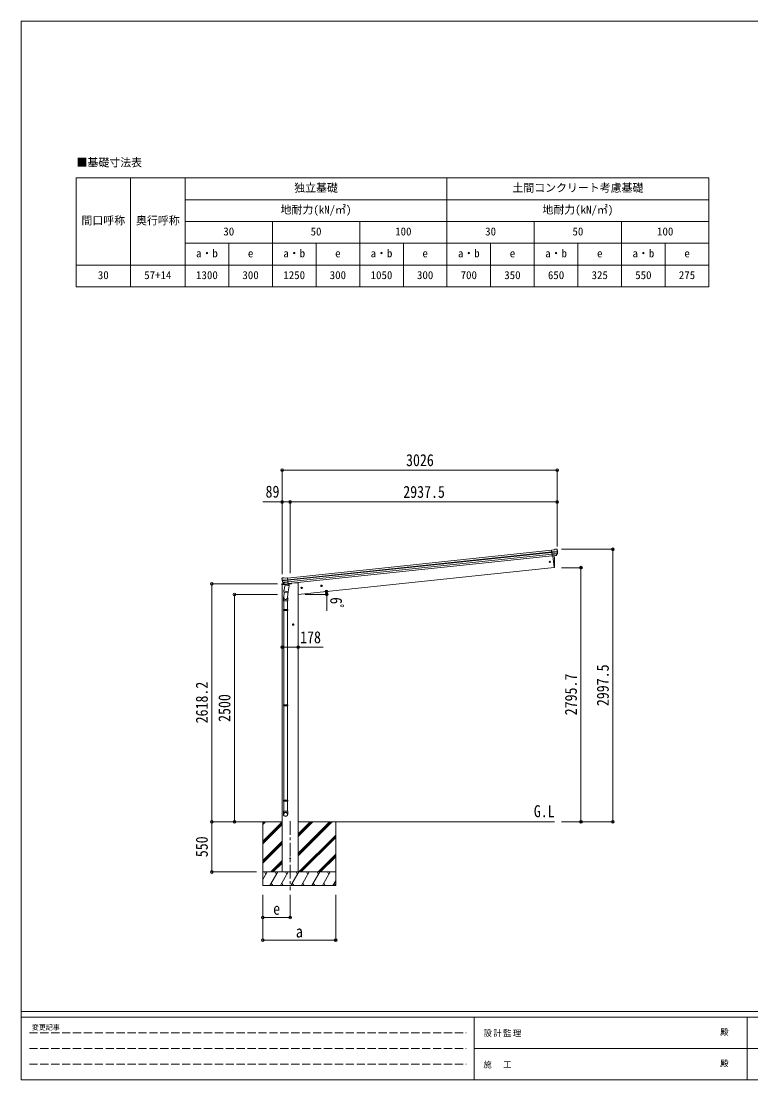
# Model space of a CAD drawing. Units: millimetres at full size, sheet at 1:30. Extents: x -8432 to 8432, y -5820 to 5820.
# Drawn here: x -8432 to -407, y -5820 to 5820 of the extents above; entities that cross this region are included whole.
import ezdxf
from ezdxf.enums import TextEntityAlignment as Align

# ---------------------------------------------------------------- set-up
doc = ezdxf.new("R2010")
doc.units = ezdxf.units.MM
doc.header["$LTSCALE"] = 30
doc.header["$PDMODE"] = 32
doc.header["$PDSIZE"] = 30
doc.linetypes.add('CHAIN1', pattern=[8, 5, -1, 1, -1])
doc.linetypes.add('DASHED3', pattern=[4, 3, -1])
for name, color, linetype, lineweight in [('0-0_0', 7, 'Continuous', 9), ('0-1_本体', 5, 'CHAIN1', 9), ('0-3_ELV2', 4, 'Continuous', 9), ('0-6_OTH_LINE', 6, 'Continuous', 9), ('0-9_OUTLINE', 7, 'Continuous', 9), ('0-F_PARTS1', 6, 'Continuous', 9), ('8-0', 7, 'Continuous', 18), ('F-0_240', 7, 'Continuous', 9)]:
    doc.layers.add(name, color=color, linetype=linetype, lineweight=lineweight)
doc.layers.add('0-7_SHAPE', color=7, linetype='Continuous')
doc.styles.add('ＭＳ ゴシック', font='')
doc.styles.get('ＭＳ ゴシック').set_extended_font_data('MS Gothic')

msp = doc.modelspace()

# ---------------------------------------------------------------- linework, layer by layer
at = {"layer": '0-0_0'}
for p, q in [((-6013.2, -2984.66), (-5562.06, -2984.66)), ((-5773.06, -2984.66), (-5773.06, -3684.65)), ((-5773.06, -3012.04), (-5745.68, -2984.66)), ((-5773.06, -2997.89), (-5759.82, -2984.66)), ((-5773.06, -3195.88), (-5562.06, -2984.89)), ((-5773.06, -3210.03), (-5562.06, -2999.03)), ((-5773.06, -3224.17), (-5562.06, -3013.17)), ((-5384.06, -3355.67), (-5013.05, -2984.66)), ((-5384.06, -3327.38), (-5041.33, -2984.66)), ((-5384.06, -3341.52), (-5027.19, -2984.66)), ((-5384.06, -3143.54), (-5225.18, -2984.66)), ((-5384.06, -3129.39), (-5239.32, -2984.66)), ((-5384.06, -3115.25), (-5253.46, -2984.66)), ((-5384.06, -2984.66), (-2566.61, -2984.66)), ((-4973.06, -2984.66), (-4973.06, -3684.65)), ((-5379.2, -3534.66), (-4973.06, -3128.52)), ((-5365.06, -3534.66), (-4973.06, -3142.66)), ((-5773.06, -3408.01), (-5562.06, -3197.02)), ((-5773.06, -3422.16), (-5562.06, -3211.16)), ((-5773.06, -3436.3), (-5562.06, -3225.3)), ((-5350.92, -3534.66), (-4973.06, -3156.8)), ((-5167.07, -3534.66), (-4973.06, -3340.65)), ((-5152.93, -3534.66), (-4973.06, -3354.79)), ((-5138.78, -3534.66), (-4973.06, -3368.93)), ((-5687.57, -3534.66), (-5562.06, -3409.15)), ((-5673.43, -3534.66), (-5562.06, -3423.29)), ((-5659.28, -3534.66), (-5562.06, -3437.43)), ((-5773.06, -3618.49), (-5724.66, -3534.65)), ((-4973.06, -3534.66), (-5773.06, -3534.66)), ((-5739.66, -3560.64), (-5754.66, -3534.65)), ((-5695.79, -3684.65), (-5609.19, -3534.65)), ((-5624.19, -3560.64), (-5639.19, -3534.66)), ((-5580.32, -3684.65), (-5493.72, -3534.66)), ((-5508.72, -3560.64), (-5523.72, -3534.65)), ((-5464.85, -3684.65), (-5378.25, -3534.66)), ((-5393.25, -3560.64), (-5408.25, -3534.65)), ((-5349.38, -3684.65), (-5262.78, -3534.66)), ((-5277.78, -3560.64), (-5292.78, -3534.65)), ((-5233.91, -3684.65), (-5147.31, -3534.66)), ((-5177.31, -3534.66), (-5162.31, -3560.64)), ((-5118.44, -3684.65), (-5031.84, -3534.66)), ((-5046.84, -3560.64), (-5061.84, -3534.65)), ((-5773.06, -3684.65), (-4973.06, -3684.65)), ((-5680.8, -3658.68), (-5665.8, -3684.65)), ((-5565.32, -3658.67), (-5550.32, -3684.65)), ((-5449.85, -3658.67), (-5434.86, -3684.65)), ((-5334.38, -3658.68), (-5319.39, -3684.65)), ((-5218.91, -3658.68), (-5203.92, -3684.65)), ((-5103.44, -3658.68), (-5088.45, -3684.65)), ((-5002.97, -3684.65), (-4973.06, -3632.84)), ((-4987.97, -3658.68), (-4973.06, -3684.51))]:
    msp.add_line(p, q, dxfattribs=at)
at = {"layer": '0-1_本体'}
msp.add_line((-5473.06, -2975.67), (-5473.06, -3734.87), dxfattribs=at)
at = {"layer": '0-3_ELV2'}
for p, q in [((-5502.15, -302.65), (-2597.99, 2.59)), ((-2571.68, 7.37), (-2598.2, 4.58)), ((-2591.42, -59.97), (-2598.2, 4.58)), ((-2571.68, 7.37), (-2560.08, 14.34)), ((-2558.85, 14.75), (-2545.36, 16.17)), ((-2541.7, 15.08), (-2541.7, 15.08)), ((-2541.7, 15.08), (-2536.52, 10.88)), ((-2535.13, 7.19), (-2535.44, 9.04)), ((-5500.17, -321.55), (-2596.01, -16.31)), ((-5499.74, -325.72), (-2595.57, -20.48)), ((-5497.64, -345.58), (-2593.48, -40.34)), ((-2591.72, -57.08), (-5495.88, -362.32)), ((-2596.04, -15.95), (-2536.31, -9.67)), ((-2535.83, -15.54), (-2595.43, -21.8)), ((-2536.66, -32.3), (-2593.7, -38.29)), ((-2538.05, -36.96), (-2593.23, -42.75)), ((-2548.06, -55.19), (-2591.44, -59.75)), ((-2591.42, -59.97), (-2581.47, -58.93)), ((-2584.53, -59.25), (-2571.15, -186.64)), ((-2581.47, -58.93), (-2581.2, -58.99)), ((-2581.2, -58.99), (-2555.87, -56.33)), ((-2555.87, -56.33), (-2555.61, -56.21)), ((-2555.61, -56.21), (-2547.92, -55.4)), ((-2546.61, -53.53), (-2537.16, -35.23)), ((-2545.56, -53.96), (-2535.44, -35.7)), ((-2571.15, -186.64), (-5384.06, -482.29)), ((-2571.15, -186.64), (-2569.09, -186.35)), ((-5564.6, -311.22), (-5564.68, -309.35)), ((-5563.31, -306.46), (-5564.01, -307.32)), ((-5559.81, -302.14), (-5563.31, -306.46)), ((-5500.2, -321.19), (-5559.94, -327.47)), ((-5559.81, -302.14), (-5559.81, -302.14)), ((-5559.19, -333.31), (-5499.59, -327.04)), ((-5556.46, -300.31), (-5556.45, -300.31)), ((-5554.89, -349.52), (-5497.86, -343.53)), ((-5552.56, -353.79), (-5497.39, -347.99)), ((-5528.88, -303.45), (-5502.36, -300.66)), ((-5495.58, -365.21), (-5502.36, -300.66)), ((-5564.31, -369.81), (-5565.21, -376.65)), ((-5565.21, -376.65), (-5531.48, -373.1)), ((-5562.06, -3534.66), (-5562.06, -376.32)), ((-5544.8, -365.45), (-5561.65, -367.22)), ((-5541.68, -368.87), (-5555.38, -353.11)), ((-5540.74, -368.23), (-5553.79, -352.29)), ((-5531.38, -368.98), (-5539.07, -369.79)), ((-5538.98, -369.55), (-5495.6, -364.99)), ((-5538.23, -369.79), (-5536.66, -369.62)), ((-5536.66, -369.62), (-5499.12, -365.68)), ((-5531.11, -369.04), (-5531.38, -368.98)), ((-5505.78, -366.38), (-5531.11, -369.04)), ((-5505.52, -366.26), (-5505.78, -366.38)), ((-5495.58, -365.21), (-5505.52, -366.26)), ((-5499.12, -365.68), (-5497.56, -365.51)), ((-5491.46, -368.89), (-5462.19, -365.82)), ((-5457.33, -358.27), (-5457.76, -361.5)), ((-5426.56, -355.66), (-5457.42, -358.9)), ((-5384.06, -355.66), (-5426.56, -355.66)), ((-5384.06, -3534.66), (-5384.06, -355.66)), ((-5348.13, -403.6), (-5354.2, -408.01)), ((-5341.27, -406.65), (-5348.13, -403.6)), ((-5346.56, -418.53), (-5340.49, -414.12)), ((-5340.49, -414.12), (-5341.27, -406.65)), ((-5129.33, -380.6), (-5135.41, -385.01)), ((-5122.48, -383.65), (-5129.33, -380.6)), ((-5127.77, -395.53), (-5121.69, -391.12)), ((-5121.69, -391.12), (-5122.48, -383.65)), ((-5440.56, -806.7), (-5447.06, -810.45)), ((-5447.06, -810.45), (-5447.06, -817.96)), ((-5434.06, -810.45), (-5440.56, -806.7)), ((-5447.06, -817.96), (-5440.56, -821.71))]:
    msp.add_line(p, q, dxfattribs=at)
for points in [[(-5542.97, -298.9), (-5542.97, -298.9), (-5556.45, -300.31)], [(-5528.88, -303.45), (-5541.68, -299.04), (-5541.68, -299.04)], [(-5354.2, -408.01), (-5353.42, -415.47), (-5346.56, -418.53)], [(-5135.41, -385.01), (-5134.62, -392.48), (-5127.77, -395.53)], [(-5440.56, -821.71), (-5434.06, -817.96), (-5434.06, -810.45)]]:
    msp.add_lwpolyline(points, dxfattribs=at)
for centre, radius in [((-2617.94, -124.09), 6.5), ((-5347.35, -411.06), 8.5), ((-5347.35, -411.06), 7.7), ((-5347.35, -411.06), 6.5), ((-5128.55, -388.07), 8.5), ((-5128.55, -388.07), 7.7), ((-5128.55, -388.07), 6.5), ((-5440.56, -814.21), 8.5), ((-5440.56, -814.21), 7.7), ((-5440.56, -814.21), 6.5), ((-5473.06, -3384.66), 4.5)]:
    msp.add_circle(centre, radius, dxfattribs=at)
for centre, radius, start, end in [((-2558.54, 11.76), 3, 96.02369, 120.97631), ((-2544.84, 11.19), 5, 51.04426, 95.95574), ((-2728.68, -14.46), 192.44, 1.4271, 6.57578), ((-2736.02, -13.93), 202, 354.13916, 6), ((-3465.75, -146.43), 900, 357.63919, 5.64987), ((-2548.18, -52.51), 2.99, 285.2717, 331.00739), ((-2539.83, -33.86), 3, 332.69111, 354.20009), ((-2736.02, -13.93), 200.2, 354.20009, 359.53883), ((-2491.03, -7.56), 45.32, 182.67122, 185.64518), ((-2535.64, -16.88), 1.35, 95.1605, 97.91927), ((-2533.03, -15.32), 2.74, 179.02151, 184.43412), ((-2538.06, -34.25), 3, 331, 354.13916), ((-2569.51, -183.38), 3, 278, 357.63919), ((-5363.71, -290.11), 202, 186, 197.86084), ((-5370.77, -292.16), 192.44, 185.42422, 190.5729), ((-5604.66, -334.82), 45.32, 6.35482, 9.32878), ((-5555.93, -305.29), 5, 96.04426, 140.95574), ((-5561.97, -333.68), 2.74, 7.56588, 12.97849), ((-5559.1, -334.66), 1.35, 94.08073, 96.8395), ((-5363.71, -290.11), 200.2, 192.46117, 197.79991), ((-5542.66, -301.88), 3, 71.02369, 95.97631), ((-5561.33, -370.21), 3, 96, 172.5), ((-5553.11, -351.14), 3, 197.86084, 221), ((-5551.47, -350.39), 3, 197.79991, 219.30889), ((-5539.42, -366.9), 2.99, 220.99261, 266.7283), ((-5538.28, -369.29), 0.5, 240.73754, 276), ((-5497.61, -365.02), 0.5, 276, 311.26246), ((-5462.72, -360.85), 5, 276, 352.5)]:
    msp.add_arc(centre, radius, start, end, dxfattribs=at)
for centre, major_axis, ratio, start_param, end_param in [((-2537.39, 7.58), (-0.87, 5.91), 0.020485, 0.67143203, 1.56913061), ((-2542.78, 12.1), (5.88, -1.31), 0.24881, 0.46058498, 0.46410383), ((-2538.4, 8.55), (-2.34, 1.9), 0.995767, 3.98597162, 4.71238898), ((-2548.38, -52.21), (-0.11, 3), 0.642905, 3.24593831, 4.20392797), ((-2548.24, -52.41), (1.66, -2.51), 0.997631, 5.80419048, 5.89294842), ((-2548.31, -52.31), (3.53, -2.11), 0.650902, 5.25614477, 5.32895537), ((-2545.94, -51.96), (1.08, 3.13), 0.040856, 2.11350352, 2.14162489), ((-2733.72, -35.88), (-20.92, 199.05), 0.994373, 4.71137894, 4.7277536), ((-5561.68, -309.21), (1.9, 2.34), 0.995767, 1.57079633, 2.29721369), ((-5558.13, -304.83), (-5.48, -2.51), 0.24881, 5.81908147, 5.82260033), ((-5562.47, -310.37), (-0.38, 5.97), 0.020485, 4.7140547, 5.61175327), ((-5361.4, -312.06), (-20.92, 199.05), 0.994373, 1.55543171, 1.57180637), ((-5361.4, -312.06), (-20.92, 199.05), 0.994373, 4.71137894, 4.7277536), ((-5541.72, -366.82), (-1.71, 2.84), 0.040856, 4.14156042, 4.16968179), ((-5539.29, -366.57), (-0.51, 2.96), 0.642905, 2.07925734, 3.03724699), ((-5539.33, -366.67), (-3.02, -2.79), 0.650902, 0.95422993, 1.02704053), ((-5539.38, -366.8), (-1.1, -2.8), 0.997631, 0.39023689, 0.47899483)]:
    msp.add_ellipse(centre, major_axis=major_axis, ratio=ratio, start_param=start_param, end_param=end_param, dxfattribs=at)
at = {"layer": '0-6_OTH_LINE'}
for p, q in [((-5562.06, 882.4), (-5562.06, -258.68)), ((-5562.06, 882.4), (-2535.96, 882.4)), ((-2535.96, 882.4), (-2535.96, 45.22)), ((-5562.06, 533.4), (-5775.59, 533.4)), ((-5562.06, 533.4), (-5562.06, 45.22)), ((-5473.46, 533.4), (-5473.46, -250.51)), ((-2535.96, 533.4), (-5473.46, 533.4)), ((-2535.96, 533.4), (-2535.96, 45.22)), ((-1923.82, 12.84), (-2487.68, 12.84)), ((-1923.82, 12.84), (-1923.82, -2984.66)), ((-2274.82, -188.96), (-2487.68, -188.96)), ((-2274.82, -188.96), (-2274.82, -2984.66)), ((-6334.31, -2984.66), (-6334.31, -366.46)), ((-6334.31, -366.46), (-5612.56, -366.46)), ((-6085.31, -2984.66), (-6085.31, -484.66)), ((-6085.31, -484.66), (-5612.56, -484.66)), ((-5384.06, -1064.21), (-5562.06, -1064.21)), ((-6334.31, -2984.66), (-5843.92, -2984.66)), ((-6334.31, -3534.66), (-6334.31, -2984.66)), ((-6085.31, -2984.66), (-5843.92, -2984.66)), ((-2274.82, -2984.66), (-2487.68, -2984.66)), ((-1923.82, -2984.66), (-2487.68, -2984.66)), ((-6334.31, -3534.66), (-5843.92, -3534.66)), ((-5773.06, -4284.65), (-5773.06, -3785.65)), ((-5773.06, -4034.65), (-5773.06, -3785.65)), ((-5473.06, -4034.65), (-5473.06, -3785.65)), ((-4973.06, -4284.65), (-4973.06, -3785.65)), ((-5773.06, -4034.65), (-5473.06, -4034.65)), ((-5773.06, -4284.65), (-4973.06, -4284.65))]:
    msp.add_line(p, q, dxfattribs=at)
at = {"layer": '0-6_OTH_LINE', "lineweight": 18}
for p, q in [((-5071.91, -482.29), (-5309.7, -482.29)), ((-5071.91, -482.29), (-5071.91, -663.79)), ((-5384.06, -1064.21), (-5112.01, -1064.21))]:
    msp.add_line(p, q, dxfattribs=at)
at = {"layer": '0-6_OTH_LINE'}
msp.add_arc((-5309.7, -482.29), 237.79, 0, 7.8733, dxfattribs=at)
for p in [(-5562.06, 882.4), (-2535.96, 882.4), (-5562.06, 533.4), (-5473.46, 533.4), (-2535.96, 533.4), (-1923.82, 12.84), (-2274.82, -188.96), (-6334.31, -366.46), (-5074.15, -449.72), (-6085.31, -484.66), (-5071.91, -482.29), (-5562.06, -1064.21), (-5384.06, -1064.21), (-6334.31, -2984.66), (-6085.31, -2984.66), (-2274.82, -2984.66), (-1923.82, -2984.66), (-6334.31, -3534.66), (-5773.06, -4034.65), (-5473.06, -4034.65), (-5773.06, -4284.65), (-4973.06, -4284.65)]:
    msp.add_point(p, dxfattribs=at)
at = {"layer": '0-9_OUTLINE'}
for p, q in [((-5539.19, -459.09), (-5544.75, -514.82)), ((-5544.08, -456.05), (-5541.59, -443.81)), ((-5543.87, -457.45), (-5543.87, -457.45)), ((-5542.53, -458.41), (-5501.57, -466.75)), ((-5528.24, -378.15), (-5541.6, -443.81)), ((-5496.72, -452.94), (-5541.6, -443.81)), ((-5538.23, -369.79), (-5497.56, -365.51)), ((-5534.87, -370.09), (-5535.02, -370.82)), ((-5534.4, -371.95), (-5509.65, -381.7)), ((-5483.36, -387.28), (-5528.24, -378.15)), ((-5526.07, -375.23), (-5526.73, -378.46)), ((-5505.26, -366.71), (-5508.18, -381.06)), ((-5496.29, -450.8), (-5502.94, -518.54)), ((-5496.73, -452.94), (-5499.27, -465.41)), ((-5496.72, -452.94), (-5483.36, -387.28)), ((-5495.74, -363.63), (-5494.82, -363.82)), ((-5494.82, -363.82), (-5483.62, -380.74)), ((-5483.62, -380.74), (-5484.88, -386.97)), ((-5546.9, -551.98), (-5546.9, -517.63)), ((-5500.9, -551.98), (-5546.9, -551.98)), ((-5544.9, -551.98), (-5544.9, -648.72)), ((-5502.9, -551.98), (-5502.9, -648.72)), ((-5500.9, -517.32), (-5500.9, -551.98)), ((-5546.9, -650.72), (-5545.9, -648.72)), ((-5500.9, -650.72), (-5546.9, -650.72)), ((-5500.9, -658.72), (-5546.9, -658.72)), ((-5501.9, -648.72), (-5545.9, -648.72)), ((-5501.9, -660.72), (-5545.9, -660.72)), ((-5544.9, -660.72), (-5544.9, -1696.91)), ((-5502.9, -660.72), (-5502.9, -1696.91)), ((-5500.9, -650.72), (-5501.9, -648.72)), ((-5500.9, -658.72), (-5501.9, -660.72)), ((-5500.9, -650.72), (-5500.9, -658.72)), ((-5546.9, -1698.91), (-5545.9, -1696.91)), ((-5500.9, -1698.91), (-5546.9, -1698.91)), ((-5500.9, -1706.91), (-5546.9, -1706.91)), ((-5501.9, -1696.91), (-5545.9, -1696.91)), ((-5501.9, -1708.91), (-5545.9, -1708.91)), ((-5544.9, -1708.91), (-5544.9, -2745.1)), ((-5502.9, -1708.91), (-5502.9, -2745.1)), ((-5500.9, -1698.91), (-5501.9, -1696.91)), ((-5500.9, -1706.91), (-5501.9, -1708.91)), ((-5500.9, -1698.91), (-5500.9, -1706.91)), ((-5546.9, -2747.1), (-5545.9, -2745.1)), ((-5500.9, -2747.1), (-5546.9, -2747.1)), ((-5500.9, -2755.1), (-5546.9, -2755.1)), ((-5501.9, -2745.1), (-5545.9, -2745.1)), ((-5501.9, -2757.1), (-5545.9, -2757.1)), ((-5544.9, -2757.1), (-5544.9, -2867.1)), ((-5502.9, -2757.1), (-5502.9, -2867.1)), ((-5500.9, -2747.1), (-5501.9, -2745.1)), ((-5500.9, -2755.1), (-5501.9, -2757.1)), ((-5500.9, -2747.1), (-5500.9, -2755.1)), ((-5546.9, -2901.24), (-5546.9, -2867.1)), ((-5500.9, -2867.1), (-5546.9, -2867.1)), ((-5500.9, -2901.24), (-5500.9, -2867.1))]:
    msp.add_line(p, q, dxfattribs=at)
for points in [[(-5546.9, -650.72), (-5546.9, -658.72), (-5545.9, -660.72)], [(-5546.9, -1698.91), (-5546.9, -1706.91), (-5545.9, -1708.91)], [(-5546.9, -2747.1), (-5546.9, -2755.1), (-5545.9, -2757.1)]]:
    msp.add_lwpolyline(points, dxfattribs=at)
for centre, radius, start, end in [((-5542.18, -456.48), 1.95, 167.54017, 209.97766), ((-5542.13, -456.45), 2, 209.90962, 258.5), ((-5538.28, -369.29), 0.5, 240.73754, 276), ((-5535.36, -369.99), 0.5, 348.5, 96), ((-5534.04, -371.02), 1, 168.5, 248.5), ((-5509.18, -380.78), 1.03, 242.53897, 344.46569), ((-5504.68, -366.87), 0.604, 93.09842, 164.70595), ((-5501.17, -464.79), 2, 258.5, 341.96843), ((-5497.61, -365.02), 0.5, 276, 311.26246), ((-5516.9, -517.63), 30, 177.45142, 180)]:
    msp.add_arc(centre, radius, start, end, dxfattribs=at)
for centre, major_axis, ratio, start_param, end_param in [((-5523.9, -517.32), (23, 0), 0.996195, 2.62193603, 6.60747969), ((-5523.9, -517.32), (21, 0), 0.996195, 3.02154981, 6.2247991), ((-5523.9, -2899.5), (-23, 0), 0.996195, 3.14159265, 6.28318531), ((-5523.9, -2901.24), (-23, 0), 0.996195, 3.14159265, 6.28318531), ((-5523.9, -2901.24), (0, -23.43), 0.981806, 4.71238898, 7.85398163)]:
    msp.add_ellipse(centre, major_axis=major_axis, ratio=ratio, start_param=start_param, end_param=end_param, dxfattribs=at)
msp.add_ellipse((-5523.9, -2901.24), major_axis=(21, 0), ratio=0.996195, dxfattribs=at)
at = {"layer": '0-F_PARTS1'}
msp.add_line((-5473.46, 533.4), (-5562.06, 533.4), dxfattribs=at)
for p in [(-5562.06, 533.4), (-5473.46, 533.4)]:
    msp.add_point(p, dxfattribs=at)
at = {"layer": '8-0'}
for p, q in [((-7828.7, 4097.42), (-868.7, 4097.42)), ((-7828.7, 4097.42), (-7828.7, 2897.42)), ((-7228.7, 4097.42), (-7228.7, 2897.42)), ((-6628.7, 4097.42), (-6628.7, 2897.42)), ((-3748.7, 4097.42), (-3748.7, 2897.42)), ((-868.7, 4097.42), (-868.7, 2897.42)), ((-6628.7, 3857.42), (-868.7, 3857.42)), ((-6628.7, 3617.42), (-868.7, 3617.42)), ((-5668.7, 3617.42), (-5668.7, 2897.42)), ((-4708.7, 3617.42), (-4708.7, 2897.42)), ((-2788.7, 3617.42), (-2788.7, 2897.42)), ((-1828.7, 3617.42), (-1828.7, 2897.42)), ((-6628.7, 3377.42), (-868.7, 3377.42)), ((-6148.7, 3377.42), (-6148.7, 2897.42)), ((-5188.7, 3377.42), (-5188.7, 2897.42)), ((-4228.7, 3377.42), (-4228.7, 2897.42)), ((-3268.7, 3377.42), (-3268.7, 2897.42)), ((-2308.7, 3377.42), (-2308.7, 2897.42)), ((-1348.7, 3377.42), (-1348.7, 2897.42)), ((-7828.7, 3137.42), (-868.7, 3137.42)), ((-7828.7, 2897.42), (-868.7, 2897.42))]:
    msp.add_line(p, q, dxfattribs=at)
at = {"layer": 'F-0_240', "color": 5}
for p, q in [((-8432.06, 5820), (-8432.06, -5820)), ((-8432.06, 5820), (8007.94, 5820)), ((-8432.06, -5070), (8007.94, -5070)), ((-8432.06, -5130), (5341.19, -5130)), ((-3448.82, -5130), (-3448.82, -5820)), ((-448.82, -5130), (-448.82, -5820)), ((-3448.82, -5475), (2701.18, -5475)), ((-8432.06, -5820), (8007.94, -5820))]:
    msp.add_line(p, q, dxfattribs=at)
at = {"layer": 'F-0_240', "color": 4, "linetype": 'DASHED3'}
for p, q in [((-8342.06, -5302.5), (-3538.82, -5302.5)), ((-8342.06, -5475), (-3538.82, -5475)), ((-8342.06, -5647.5), (-3538.82, -5647.5))]:
    msp.add_line(p, q, dxfattribs=at)

# ---------------------------------------------------------------- texts
at = {"layer": '0-6_OTH_LINE', "color": 7, "style": 'ＭＳ ゴシック', "width": 0.85}
for s, p in [('3026', (-4199.01, 888.4)), ('2937.5', (-4229.71, 539.4)), ('178', (-5363.89, -1059.13)), ('e', (-5660.56, -4044.65)), ('a', (-5410.56, -4294.65))]:
    msp.add_text(s, height=132, dxfattribs=at).set_placement(p, align=Align.BOTTOM_LEFT)
for s, rotation, p in [('6ﾟ', 270, (-5072.36, -513.81)), ('2997.5', 90, (-1929.82, -1710.91)), ('2795.7', 90, (-2280.82, -1811.81)), ('2618.2', 90, (-6340.31, -1900.56)), ('2500', 90, (-6091.31, -1884.66)), ('550', 90, (-6340.31, -3372.16))]:
    msp.add_text(s, height=132, rotation=rotation, dxfattribs=at).set_placement(p, align=Align.BOTTOM_LEFT)
at = {"layer": '0-7_SHAPE', "style": 'ＭＳ ゴシック', "width": 0.85}
msp.add_text('G.L', height=132, dxfattribs=at).set_placement((-2793.57, -2971.85), align=Align.BOTTOM_LEFT)
at = {"layer": '0-F_PARTS1', "color": 7, "style": 'ＭＳ ゴシック', "width": 0.85}
msp.add_text('89', height=132, dxfattribs=at).set_placement((-5744.19, 541.79), align=Align.BOTTOM_LEFT)
at = {"layer": '8-0', "style": 'ＭＳ ゴシック'}
for s, p in [('■基礎寸法表', (-7822.94, 4195.92)), ('独立基礎', (-5428.7, 3917.42)), ('土間コンクリート考慮基礎', (-3028.7, 3917.42)), ('地耐力(kN/㎡)', (-5578.7, 3677.42)), ('地耐力(kN/㎡)', (-2698.7, 3677.42)), ('間口呼称', (-7768.7, 3557.42)), ('奥行呼称', (-7168.7, 3557.42)), ('30', (-6208.7, 3437.42)), ('50', (-5248.7, 3437.42)), ('100', (-4318.7, 3437.42)), ('30', (-3328.7, 3437.42)), ('50', (-2368.7, 3437.42)), ('100', (-1438.7, 3437.42)), ('a・b', (-6508.7, 3197.42)), ('e', (-5938.7, 3197.42)), ('a・b', (-5548.7, 3197.42)), ('e', (-4978.7, 3197.42)), ('a・b', (-4588.7, 3197.42)), ('e', (-4018.7, 3197.42)), ('a・b', (-3628.7, 3197.42)), ('e', (-3058.7, 3197.42)), ('a・b', (-2668.7, 3197.42)), ('e', (-2098.7, 3197.42)), ('a・b', (-1708.7, 3197.42)), ('e', (-1138.7, 3197.42)), ('30', (-7588.7, 2957.42)), ('57+14', (-7078.7, 2957.42)), ('1300', (-6508.7, 2957.42)), ('300', (-5998.7, 2957.42)), ('1250', (-5548.7, 2957.42)), ('300', (-5038.7, 2957.42)), ('1050', (-4588.7, 2957.42)), ('300', (-4078.7, 2957.42)), ('700', (-3598.7, 2957.42)), ('350', (-3118.7, 2957.42)), ('650', (-2638.7, 2957.42)), ('325', (-2158.7, 2957.42)), ('550', (-1678.7, 2957.42)), ('275', (-1198.7, 2957.42))]:
    msp.add_text(s, height=87.98, dxfattribs=at).set_placement(p, align=Align.BOTTOM_LEFT)
at = {"layer": 'F-0_240', "style": 'ＭＳ ゴシック'}
for s, height, p in [('変更記事', 54.99, (-8314.83, -5287.5)), ('殿', 65.98, (-744.53, -5347.5)), ('殿', 65.98, (-744.53, -5692.5))]:
    msp.add_text(s, height=height, dxfattribs=at).set_placement(p, align=Align.BOTTOM_LEFT)
at = {"layer": 'F-0_240', "char_height": 65.98, "attachment_point": 7, "style": 'ＭＳ ゴシック'}
for s, insert in [('\\T1.17;設計監理', (-3347.49, -5347.5)), ('\\T1.17;施\u3000工', (-3347.49, -5692.5))]:
    msp.add_mtext(s, dxfattribs=dict(at, insert=insert))

doc.saveas('drawing.dxf')
